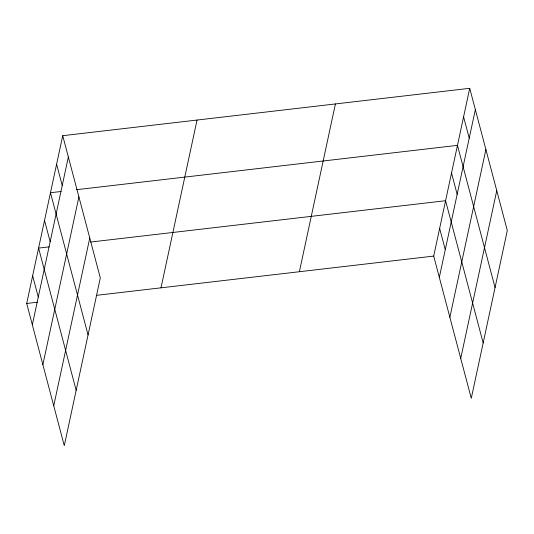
<?xml version="1.0" encoding="UTF-8"?>
<svg xmlns="http://www.w3.org/2000/svg" width="534" height="534" viewBox="0 0 534 534"><rect width="100%" height="100%" fill="white"/><g stroke="black" fill="none" stroke-linecap="round" stroke-linejoin="round"><path stroke-width="0.8" d="M62.725 135.689L100.305 277.914L64.28 445.69L26.7 303.466L62.725 135.689L469.72 88.31L507.3 230.534L471.275 398.311L433.695 256.086L469.72 88.31M32.327 324.765L68.352 156.989M42.874 364.669L78.898 196.899M53.734 405.787L89.759 238.01M161.008 287.833L197.033 120.057M299.387 271.719L335.412 103.943M439.322 277.386L475.353 109.61M449.868 317.289L485.893 149.513M460.729 358.407L496.754 190.631M61.063 191.499L50.476 192.734L88.057 334.958M76.529 189.703L457.471 145.355L495.051 287.579M49.168 246.868L38.588 248.103L76.168 390.327M90.687 242.036L445.583 200.717L483.163 342.941M26.7 303.466L37.28 302.237M96.701 295.315L433.695 256.086M463.599 116.833L469.226 138.132M451.53 173.036L457.157 194.336M439.642 228.398L445.269 249.698M56.604 164.212L62.231 185.512M44.536 220.415L50.163 241.715M32.647 275.784L38.274 297.084"/></g></svg>
